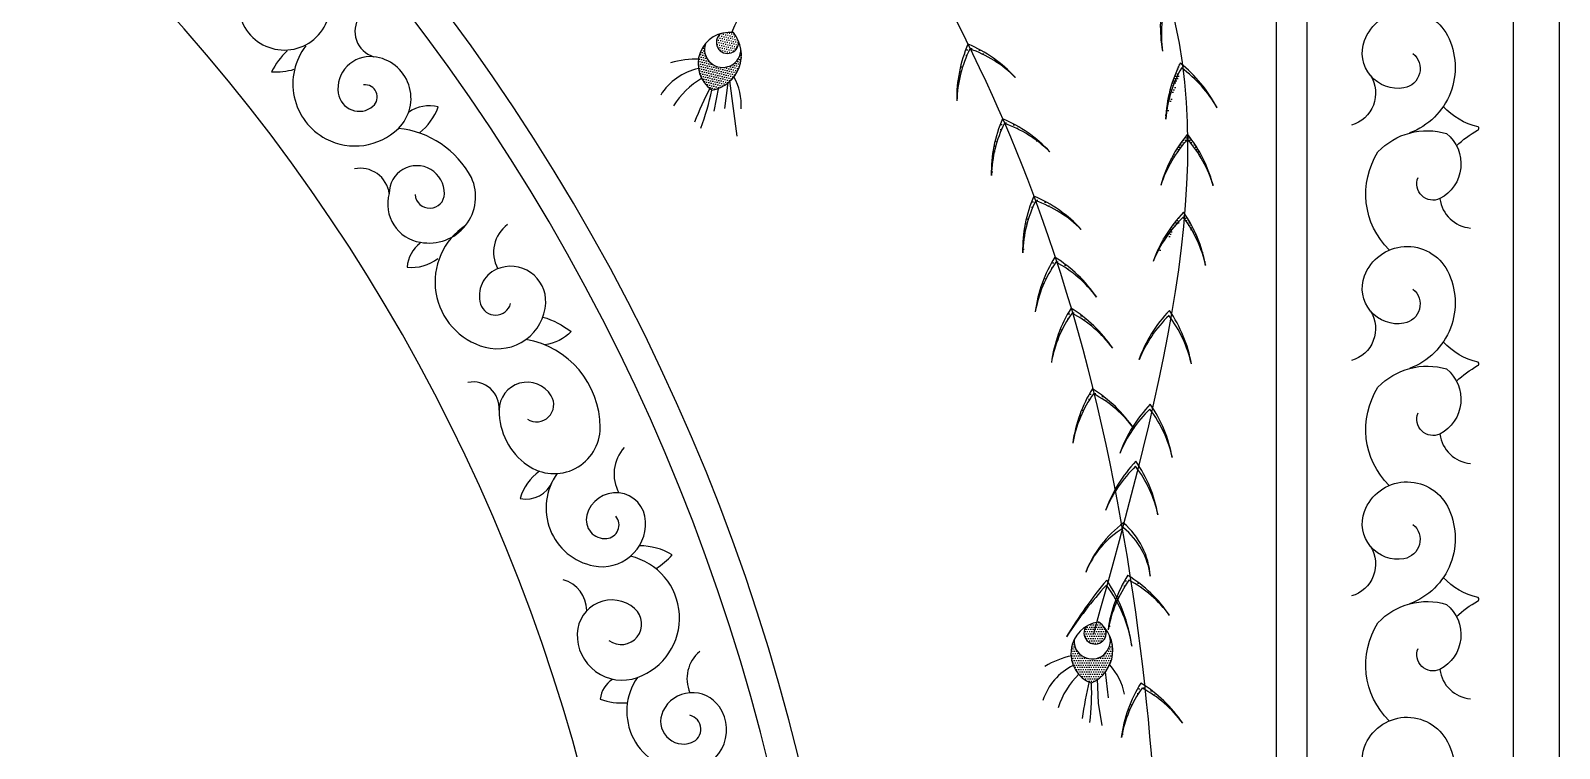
# Model space of a CAD drawing. Extents: x 195 to 3795, y 8080 to 10480.
# Drawn here: x 2795 to 3795, y 9178 to 9648 of the extents above; entities that cross this region are included whole.
import ezdxf

# ---------------------------------------------------------------- set-up
doc = ezdxf.new("R2010")
doc.units = 0
doc.header["$LTSCALE"] = 60
doc.header["$MEASUREMENT"] = 0
for name, color, linetype in [('3', 3, 'CONTINUOUS'), ('4', 4, 'CONTINUOUS'), ('7', 7, 'CONTINUOUS')]:
    doc.layers.add(name, color=color, linetype=linetype)
pattern_1 = [(180, (18155.0513, 4702.8096), (-0.75, 1.5), [0, -1.5])]

msp = doc.modelspace()

# ---------------------------------------------------------------- hatches: boundary and pattern name
at = {"layer": '3'}
h = msp.add_hatch(dxfattribs=at)
h.set_pattern_fill('DOTS', color=256, scale=24, angle=13.9802, style=0)
h.set_pattern_definition([(166.0198463, (86721.1568, 7580.6829), (-0.365405918, 1.63675854), [0, -1.5])])
h.paths.add_polyline_path([(3257.8, 9641.8, 0.064157), (3254.6, 9646.9, 0.102962), (3246.2, 9646.1, 1.79746)])
h = msp.add_hatch(dxfattribs=at)
h.set_pattern_fill('DOTS', color=256, scale=24, angle=13.9802, style=0)
h.set_pattern_definition([(166.019846, (16380.7473, 1681.6326), (-0.36540592, 1.63675854), [0, -1.5])])
h.paths.add_polyline_path([(3236.3, 9639.6, 0.442066), (3240.5, 9609.2, 0.417376), (3259.5, 9636.3, -1.188503)])
h = msp.add_hatch(dxfattribs=at)
h.set_pattern_fill('DOTS', color=256, scale=48, angle=-20.2022, style=0)
h.set_pattern_definition([(200.20222, (19109.7448, 9995.1302), (-2.44372316, 2.29743707), [0, -3])])
edge = h.paths.add_edge_path()
edge.add_arc((3490.9, 9603.6), 90.2, 516.7139, 540.9336, ccw=False)
edge.add_spline(control_points=[(3408.1, 9639.2), (3408.4, 9638.4), (3408.8, 9637.4), (3409.2, 9636.4), (3409.3, 9636.2)], knot_values=[224.43143, 224.43143, 224.43143, 224.43143, 227.749414, 228.726284, 228.726284, 228.726284, 228.726284], degree=3, periodic=0)
edge.add_arc((3480.9, 9600.2), 80.1, 513.3642, 538.681)
edge = h.paths.add_edge_path()
edge.add_spline(control_points=[(3409.3, 9636.2), (3409.2, 9636.4), (3408.8, 9637.4), (3408.4, 9638.4), (3408.1, 9639.2)], knot_values=[224.43143, 224.43143, 224.43143, 224.43143, 225.4083, 228.726284, 228.726284, 228.726284, 228.726284], degree=3, periodic=0)
edge.add_arc((3372.9, 9556.2), 90.2, 402.8136, 427.0333, ccw=False)
edge.add_arc((3383.5, 9562.1), 78.4, 404.9285, 430.8635)
h = msp.add_hatch(dxfattribs=at)
h.set_pattern_fill('DOTS', color=256, scale=24, style=0)
h.set_pattern_definition(pattern_1)
edge = h.paths.add_edge_path()
edge.add_arc((3488.1, 9522.1), 84.1, 376.7882, 400.8045)
edge.add_spline(control_points=[(3551.7, 9577), (3551.7, 9578.1), (3551.7, 9579.2), (3551.7, 9580.2)], knot_values=[710.352676, 710.352676, 710.352676, 710.352676, 714.52187, 714.52187, 714.52187, 714.52187], degree=3, periodic=0)
edge.add_arc((3621, 9522.5), 90.2, 500.1464, 500.2397, ccw=False)
edge.add_arc((3481.1, 9524.2), 90.2, 374.2412, 398.4608, ccw=False)
edge = h.paths.add_edge_path()
edge.add_arc((3621, 9522.5), 90.2, 500.2397, 524.3661, ccw=False)
edge.add_spline(control_points=[(3551.7, 9580.2), (3551.7, 9579.2), (3551.7, 9578.1), (3551.7, 9577)], knot_values=[710.352676, 710.352676, 710.352676, 710.352676, 714.52187, 714.52187, 714.52187, 714.52187], degree=3, periodic=0)
edge.add_arc((3613.8, 9520.7), 83.8, 497.7855, 521.8372)
edge = h.paths.add_edge_path()
edge.add_arc((3481.6, 9475.6), 84.1, 372.824, 396.0819)
edge.add_spline(control_points=[(3549.5, 9525.1), (3549.6, 9526.2), (3549.7, 9527.2), (3549.8, 9528.3)], knot_values=[776.898346, 776.898346, 776.898346, 776.898346, 780.878255, 780.878255, 780.878255, 780.878255], degree=3, periodic=0)
edge.add_arc((3474.8, 9478.2), 90.2, 370.277, 393.754, ccw=False)
edge = h.paths.add_edge_path()
edge.add_arc((3474.8, 9478.2), 90.2, 393.754, 394.4967, ccw=False)
edge.add_spline(control_points=[(3549.8, 9528.3), (3549.7, 9527.2), (3549.6, 9526.2), (3549.5, 9525.1)], knot_values=[776.898346, 776.898346, 776.898346, 776.898346, 780.878255, 780.878255, 780.878255, 780.878255], degree=3, periodic=0)
edge.add_arc((3481.6, 9475.6), 84.1, 396.0819, 396.8199)
edge.add_arc((3606.9, 9465.5), 83.8, 493.8019, 517.8731)
edge.add_arc((3614.2, 9466.8), 90.2, 496.1822, 520.4019, ccw=False)
edge = h.paths.add_edge_path()
edge.add_arc((3627.5, 9586.3), 90.2, 513.3053, 537.525, ccw=False)
edge.add_arc((3490.9, 9556.1), 90.2, 410.4516, 411.6198, ccw=False)
edge.add_spline(control_points=[(3548.4, 9625.7), (3548.5, 9624.7), (3548.6, 9623.8), (3548.7, 9622.8)], knot_values=[649.396242, 649.396242, 649.396242, 649.396242, 653.302156, 653.302156, 653.302156, 653.302156], degree=3, periodic=0)
edge.add_arc((3498.2, 9555.7), 84.1, 413.0215, 413.943)
edge.add_arc((3620.9, 9582.9), 83.8, 510.925, 534.9962)
h = msp.add_hatch(dxfattribs=at)
h.set_pattern_fill('DOTS', color=256, scale=48, angle=-20.2022, style=0)
h.set_pattern_definition([(200.20222, (19132.3065, 9946.4006), (-2.44372316, 2.29743707), [0, -3])])
edge = h.paths.add_edge_path()
edge.add_arc((3513.5, 9554.8), 90.2, 516.7139, 540.9336, ccw=False)
edge.add_spline(control_points=[(3430.7, 9590.5), (3431, 9589.7), (3431.4, 9588.7), (3431.7, 9587.7), (3431.8, 9587.4)], knot_values=[224.43143, 224.43143, 224.43143, 224.43143, 227.749414, 228.726284, 228.726284, 228.726284, 228.726284], degree=3, periodic=0)
edge.add_arc((3503.5, 9551.5), 80.1, 513.3642, 538.681)
edge = h.paths.add_edge_path()
edge.add_spline(control_points=[(3431.8, 9587.4), (3431.7, 9587.7), (3431.4, 9588.7), (3431, 9589.7), (3430.7, 9590.5)], knot_values=[224.43143, 224.43143, 224.43143, 224.43143, 225.4083, 228.726284, 228.726284, 228.726284, 228.726284], degree=3, periodic=0)
edge.add_arc((3395.5, 9507.4), 90.2, 402.8136, 427.0333, ccw=False)
edge.add_arc((3406.1, 9513.3), 78.4, 404.9285, 430.8635)
h = msp.add_hatch(dxfattribs=at)
h.set_pattern_fill('DOTS', color=256, scale=48, angle=-20.2022, style=0)
h.set_pattern_definition([(200.20222, (19152.8174, 9895.638), (-2.44372316, 2.29743707), [0, -3])])
edge = h.paths.add_edge_path()
edge.add_arc((3534, 9504.1), 90.2, 516.7139, 540.9336, ccw=False)
edge.add_spline(control_points=[(3451.2, 9539.7), (3451.5, 9538.9), (3451.9, 9537.9), (3452.2, 9536.9), (3452.3, 9536.7)], knot_values=[224.43143, 224.43143, 224.43143, 224.43143, 227.749414, 228.726284, 228.726284, 228.726284, 228.726284], degree=3, periodic=0)
edge.add_arc((3524, 9500.8), 80.1, 513.3642, 538.681)
edge = h.paths.add_edge_path()
edge.add_spline(control_points=[(3452.3, 9536.7), (3452.2, 9536.9), (3451.9, 9537.9), (3451.5, 9538.9), (3451.2, 9539.7)], knot_values=[224.43143, 224.43143, 224.43143, 224.43143, 225.4083, 228.726284, 228.726284, 228.726284, 228.726284], degree=3, periodic=0)
edge.add_arc((3416, 9456.7), 90.2, 402.8136, 427.0333, ccw=False)
edge.add_arc((3426.6, 9462.6), 78.4, 404.9285, 430.8635)
h = msp.add_hatch(dxfattribs=at)
h.set_pattern_fill('DOTS', color=256, scale=48, angle=-11.5244, style=0)
h.set_pattern_definition([(191.524433, (19040.5104, 7482.5213), (-2.06911675, 2.6398401), [0, -3])])
edge = h.paths.add_edge_path()
edge.add_arc((3541.4, 9452), 90.2, 508.0361, 532.2558, ccw=False)
edge.add_spline(control_points=[(3464.9, 9499.7), (3465.1, 9498.9), (3465.3, 9497.8), (3465.5, 9496.8), (3465.6, 9496.5)], knot_values=[224.43143, 224.43143, 224.43143, 224.43143, 227.749414, 228.726284, 228.726284, 228.726284, 228.726284], degree=3, periodic=0)
edge.add_arc((3531, 9450.2), 80.1, 504.6865, 530.0032)
edge = h.paths.add_edge_path()
edge.add_spline(control_points=[(3465.6, 9496.5), (3465.5, 9496.8), (3465.3, 9497.8), (3465.1, 9498.9), (3464.9, 9499.7)], knot_values=[224.43143, 224.43143, 224.43143, 224.43143, 225.4083, 228.726284, 228.726284, 228.726284, 228.726284], degree=3, periodic=0)
edge.add_arc((3417.6, 9422.9), 90.2, 394.1358, 418.3555, ccw=False)
edge.add_arc((3429, 9427.2), 78.4, 396.2507, 422.1858)
h = msp.add_hatch(dxfattribs=at)
h.set_pattern_fill('DOTS', color=256, scale=48, angle=-11.5244, style=0)
h.set_pattern_definition([(191.524433, (19051.0516, 7449.1765), (-2.06911675, 2.6398401), [0, -3])])
edge = h.paths.add_edge_path()
edge.add_arc((3552, 9418.6), 90.2, 508.0361, 532.2558, ccw=False)
edge.add_spline(control_points=[(3475.5, 9466.4), (3475.6, 9465.5), (3475.9, 9464.5), (3476.1, 9463.4), (3476.1, 9463.2)], knot_values=[224.43143, 224.43143, 224.43143, 224.43143, 227.749414, 228.726284, 228.726284, 228.726284, 228.726284], degree=3, periodic=0)
edge.add_arc((3541.5, 9416.9), 80.1, 504.6865, 530.0032)
edge = h.paths.add_edge_path()
edge.add_spline(control_points=[(3476.1, 9463.2), (3476.1, 9463.4), (3475.9, 9464.5), (3475.6, 9465.5), (3475.5, 9466.4)], knot_values=[224.43143, 224.43143, 224.43143, 224.43143, 225.4083, 228.726284, 228.726284, 228.726284, 228.726284], degree=3, periodic=0)
edge.add_arc((3428.1, 9389.6), 90.2, 394.1358, 418.3555, ccw=False)
edge.add_arc((3439.5, 9393.8), 78.4, 396.2507, 422.1858)
h = msp.add_hatch(dxfattribs=at)
h.set_pattern_fill('DOTS', color=256, scale=48, angle=-11.5244, style=0)
h.set_pattern_definition([(191.524433, (19065.046, 7396.441), (-2.06911675, 2.6398401), [0, -3])])
edge = h.paths.add_edge_path()
edge.add_arc((3566, 9365.9), 90.2, 508.0361, 532.2558, ccw=False)
edge.add_spline(control_points=[(3489.5, 9413.6), (3489.6, 9412.8), (3489.9, 9411.8), (3490.1, 9410.7), (3490.1, 9410.4)], knot_values=[224.43143, 224.43143, 224.43143, 224.43143, 227.749414, 228.726284, 228.726284, 228.726284, 228.726284], degree=3, periodic=0)
edge.add_arc((3555.5, 9364.1), 80.1, 504.6865, 530.0032)
edge = h.paths.add_edge_path()
edge.add_spline(control_points=[(3490.1, 9410.4), (3490.1, 9410.7), (3489.9, 9411.8), (3489.6, 9412.8), (3489.5, 9413.6)], knot_values=[224.43143, 224.43143, 224.43143, 224.43143, 225.4083, 228.726284, 228.726284, 228.726284, 228.726284], degree=3, periodic=0)
edge.add_arc((3442.1, 9336.8), 90.2, 394.1358, 418.3555, ccw=False)
edge.add_arc((3453.5, 9341.1), 78.4, 396.2507, 422.1858)
h = msp.add_hatch(dxfattribs=at)
h.set_pattern_fill('DOTS', color=256, scale=48, angle=-11.5244, style=0)
h.set_pattern_definition([(191.524433, (19088.1953, 7274.3245), (-2.06911675, 2.6398401), [0, -3])])
edge = h.paths.add_edge_path()
edge.add_arc((3589.1, 9243.8), 90.2, 508.0361, 532.2558, ccw=False)
edge.add_spline(control_points=[(3512.6, 9291.5), (3512.8, 9290.7), (3513, 9289.6), (3513.2, 9288.6), (3513.3, 9288.3)], knot_values=[224.43143, 224.43143, 224.43143, 224.43143, 227.749414, 228.726284, 228.726284, 228.726284, 228.726284], degree=3, periodic=0)
edge.add_arc((3578.7, 9242), 80.1, 504.6865, 530.0032)
edge = h.paths.add_edge_path()
edge.add_spline(control_points=[(3513.3, 9288.3), (3513.2, 9288.6), (3513, 9289.6), (3512.8, 9290.7), (3512.6, 9291.5)], knot_values=[224.43143, 224.43143, 224.43143, 224.43143, 225.4083, 228.726284, 228.726284, 228.726284, 228.726284], degree=3, periodic=0)
edge.add_arc((3465.3, 9214.7), 90.2, 394.1358, 418.3555, ccw=False)
edge.add_arc((3476.7, 9219), 78.4, 396.2507, 422.1858)
h = msp.add_hatch(dxfattribs=at)
h.set_pattern_fill('DOTS', color=256, scale=24, style=0)
h.set_pattern_definition(pattern_1)
h.paths.add_polyline_path([(3477.4, 9249.5, 0.442066), (3488.8, 9221, 0.417376), (3500.7, 9252, -1.188503)])
h = msp.add_hatch(dxfattribs=at)
h.set_pattern_fill('DOTS', color=256, scale=24, style=0)
h.set_pattern_definition([(180, (86721.1568, 7580.6829), (-0.75, 1.5), [0, -1.5])])
h.paths.add_polyline_path([(3497.7, 9256.9, 0.064157), (3493.5, 9261, 0.102962), (3485.5, 9258.3, 1.79746)])
h = msp.add_hatch(dxfattribs=at)
h.set_pattern_fill('DOTS', color=256, scale=48, angle=-11.5244, style=0)
h.set_pattern_definition([(191.524433, (19096.8056, 7203.7416), (-2.06911675, 2.6398401), [0, -3])])
edge = h.paths.add_edge_path()
edge.add_arc((3597.7, 9173.2), 90.2, 508.0361, 532.2558, ccw=False)
edge.add_spline(control_points=[(3521.2, 9220.9), (3521.4, 9220.1), (3521.6, 9219.1), (3521.8, 9218), (3521.9, 9217.8)], knot_values=[224.43143, 224.43143, 224.43143, 224.43143, 227.749414, 228.726284, 228.726284, 228.726284, 228.726284], degree=3, periodic=0)
edge.add_arc((3587.3, 9171.4), 80.1, 504.6865, 530.0032)
edge = h.paths.add_edge_path()
edge.add_spline(control_points=[(3521.9, 9217.8), (3521.8, 9218), (3521.6, 9219.1), (3521.4, 9220.1), (3521.2, 9220.9)], knot_values=[224.43143, 224.43143, 224.43143, 224.43143, 225.4083, 228.726284, 228.726284, 228.726284, 228.726284], degree=3, periodic=0)
edge.add_arc((3473.9, 9144.1), 90.2, 394.1358, 418.3555, ccw=False)
edge.add_arc((3485.3, 9148.4), 78.4, 396.2507, 422.1858)

# ---------------------------------------------------------------- linework, layer by layer
at = {"layer": '3', "linetype": 'BYBLOCK'}
for p, q in [((3630, 8580), (3630, 10480)), ((3765, 8080), (3765, 10480))]:
    msp.add_line(p, q, dxfattribs=at)
at = {"layer": '3'}
for p, q in [((3250.9, 9614.1), (3248.7, 9597.1)), ((3252, 9615.3), (3256.8, 9579.1)), ((3244.8, 9611), (3241.7, 9595.3)), ((3492.6, 9223.8), (3493.3, 9207.9)), ((3497.8, 9228.3), (3499.7, 9211.3)), ((3493.3, 9207.9), (3495.6, 9193.3))]:
    msp.add_line(p, q, dxfattribs=at)
at = {"layer": '3', "linetype": 'BYBLOCK'}
for points in [[(2956.3, 9658.8, 0.896279), (2949.8, 9677.8, 0.554327), (2933.9, 9652.1, 0.623138), (2987.8, 9652.2, 0.727874), (2937, 9701.1)], [(3699.2, 9633.1, -0.640234), (3693.3, 9610.6, -0.57945), (3667.5, 9641.6, -0.650063), (3721.7, 9644.9, -0.450658), (3697, 9581.1)], [(2962.6, 9634.9, 0.078903), (2952.5, 9621.2, 0.091212), (2967.2, 9622.8)], [(2974.9, 9638.1, 0.466381), (2988, 9577.3, 0.324863), (3035.4, 9584.1, 0.634826), (3019.2, 9631, 0.487333), (2996.1, 9607.2, 0.593657), (3018.8, 9598.6, 0.742426), (3012.7, 9612.6)], [(3671.4, 9618.7, -0.499383), (3658.9, 9586.2)], [(3049.2, 9581.1, 0.136134), (3061.5, 9598.1, 0.2206), (3042.1, 9594.6)], [(3727.7, 9572.7, -0.063562), (3741.5, 9582.9, 0.662483), (3741.8, 9585.1, -0.150211), (3719, 9598.4)], [(3046.4, 9540.8, 0.958155), (3065.6, 9541.3, 1.011981), (3029.4, 9541.4, 0.450726), (3049.8, 9509.6, 0.609944), (3083.2, 9551.9, 0.25043), (3035.4, 9584.1)], [(3683.7, 9504.5, -0.352919), (3676.3, 9568.7, -0.28373), (3721.2, 9580.7, -0.538728), (3716.8, 9538.1, -0.684593), (3702.5, 9551.9)], [(3079.4, 9520.5, 0.64843), (3092.1, 9440.9, 0.476479), (3131.8, 9469.7, 0.558754), (3099.7, 9491.9, 0.378906), (3089.2, 9469.1, 0.75448), (3108.8, 9469.4)], [(3049.7, 9509, 0.206746), (3041.1, 9493.3, 0.191512), (3061.3, 9498.9)], [(3699.2, 9478.9, -0.640234), (3693.3, 9456.5, -0.57945), (3667.5, 9487.5, -0.650063), (3721.7, 9490.8, -0.450658), (3697, 9427)], [(3671.4, 9464.5, -0.499383), (3658.9, 9432.1)], [(3130, 9460.6, -0.088101), (3148.5, 9451.1, -0.161251), (3131.3, 9442.3)], [(3119.8, 9393.7, 0.79212), (3135.4, 9409.1, 0.755707), (3101.3, 9399.6, 0.24473), (3119.9, 9363.6, 0.607578), (3167.4, 9388.2, 0.366202), (3118.8, 9445.9)], [(3727.7, 9418.6, -0.063562), (3741.5, 9428.8, 0.662483), (3741.8, 9431, -0.150211), (3719, 9444.3)], [(3683.7, 9350.3, -0.352919), (3676.3, 9414.6, -0.28373), (3721.2, 9426.6, -0.538728), (3716.8, 9384, -0.684593), (3702.5, 9397.8)], [(3127.7, 9359.7, 0.169619), (3115.2, 9341.9, 0.364785), (3136.3, 9353)], [(3139.4, 9358.2, 0.548225), (3163.2, 9297.7, 0.483061), (3197.2, 9326.7, 0.868265), (3158.7, 9330.8, 0.517536), (3171.7, 9315.6, 0.602681), (3177.7, 9330.2)], [(3699.2, 9324.8, -0.640234), (3693.3, 9302.4, -0.57945), (3667.5, 9333.4, -0.650063), (3721.7, 9336.7, -0.450658), (3697, 9272.8)], [(3173.2, 9248.8, 0.9596), (3190, 9269.8, 0.63213), (3152.4, 9253.4, 0.528681), (3191.8, 9224.6, 0.75045), (3187.2, 9304)], [(3204, 9295.9, 0.059846), (3214.6, 9304.9, 0.143764), (3193.1, 9310.8)], [(3671.4, 9310.4, -0.499383), (3658.9, 9278)], [(3727.7, 9264.5, -0.063562), (3741.5, 9274.7, 0.662483), (3741.8, 9276.9, -0.150211), (3719, 9290.2)], [(3683.7, 9196.2, -0.352919), (3676.3, 9260.5, -0.28373), (3721.2, 9272.5, -0.538728), (3716.8, 9229.9, -0.684593), (3702.5, 9243.7)], [(3175.5, 9223.4, 0.235821), (3167.5, 9210.4, 0.10898), (3184.8, 9208.1)], [(3191.8, 9224.6, 0.604072), (3223.3, 9163.8, 0.606186), (3245.4, 9205.5, 0.575446), (3208.5, 9202.6, 0.675294), (3227.2, 9182, 0.742351), (3226.1, 9199.9)], [(3699.2, 9170.7, -0.640234), (3693.3, 9148.3, -0.57945), (3667.5, 9179.3, -0.650063), (3721.7, 9182.6, -0.450658), (3697, 9118.7)]]:
    msp.add_lwpolyline(points, format="xyb", dxfattribs=at)
for centre, radius, start, end in [((1995, 8855.7), 1320, 347.9452, 192.0548), ((3024.4, 9647.6), 17.4, 146.1747, 252.6562), ((3010.5, 9538.9), 19.1, 7.5203, 101.5794), ((3738.7, 9540.9), 22.1, 187.4152, 265.1222), ((3120.2, 9503.1), 22.5, 126.3945, 208.8788), ((3084.2, 9400.9), 17.2, 355.7815, 100.8456), ((3738.7, 9386.8), 22.1, 187.4152, 265.1222), ((3202.3, 9357.9), 25.8, 137.838, 208.8486), ((3137.3, 9268.1), 21.4, 0.8944, 73.747), ((3247, 9223.9), 22.8, 129.0088, 203.9293), ((3738.7, 9232.7), 22.1, 187.4152, 265.1222)]:
    msp.add_arc(centre, radius, start, end, dxfattribs=at)
at = {"layer": '3'}
for centre, radius, start, end in [((3624.1, 9650.6), 90.2, 165.9448, 190.1645), ((3618.4, 9645.8), 83.8, 163.5644, 187.6356), ((3247.6, 9635.9), 11.9, 162.2039, 1.8955), ((3490.9, 9603.6), 90.2, 156.7139, 180.9336), ((3480.9, 9600.2), 80.1, 153.3642, 178.681), ((3372.9, 9556.2), 90.2, 42.8136, 67.0333), ((3383.5, 9562.1), 78.4, 44.9285, 70.8635), ((3240.1, 9585.2), 39, 102.432, 148.0266), ((3230.4, 9571.7), 57.8, 88.077, 106.9937), ((3627.5, 9586.3), 90.2, 153.3053, 177.525), ((3620.9, 9582.9), 83.8, 150.925, 174.9962), ((3490.9, 9556.1), 90.2, 27.4001, 51.6198), ((3498.2, 9555.7), 84.1, 29.9471, 53.943), ((3261.6, 9569.8), 54.6, 120.5822, 147.8941), ((3222.8, 9599.7), 36.9, 355.6077, 29.4649), ((3519.7, 9469.1), 314.1, 153.1871, 157.7193), ((3082.4, 9641.7), 161.4, 339.1732, 348.3746), ((3513.5, 9554.8), 90.2, 156.7139, 180.9336), ((3503.5, 9551.5), 80.1, 153.3642, 178.681), ((3395.5, 9507.4), 90.2, 42.8136, 67.0333), ((3406.1, 9513.3), 78.4, 44.9285, 70.8635), ((3621, 9522.5), 90.2, 140.1464, 164.3661), ((3613.8, 9520.7), 83.8, 137.766, 161.8372), ((3488.1, 9522.1), 84.1, 16.7882, 40.784), ((3481.1, 9524.2), 90.2, 14.2412, 38.4608), ((3534, 9504.1), 90.2, 156.7139, 180.9336), ((3524, 9500.8), 80.1, 153.3642, 178.681), ((3416, 9456.7), 90.2, 42.8136, 67.0333), ((3426.6, 9462.6), 78.4, 44.9285, 70.8635), ((3614.2, 9466.8), 90.2, 136.1822, 160.4019), ((3606.9, 9465.5), 83.8, 133.8019, 157.8731), ((3481.6, 9475.6), 84.1, 12.824, 36.8199), ((3474.8, 9478.2), 90.2, 10.277, 34.4967), ((3541.4, 9452), 90.2, 148.0361, 172.2558), ((3531, 9450.2), 80.1, 144.6865, 170.0032), ((3417.6, 9422.9), 90.2, 34.1358, 58.3555), ((3429, 9427.2), 78.4, 36.2507, 62.1858), ((3552, 9418.6), 90.2, 148.0361, 172.2558), ((3541.5, 9416.9), 80.1, 144.6865, 170.0032), ((3428.1, 9389.6), 90.2, 34.1358, 58.3555), ((3439.5, 9393.8), 78.4, 36.2507, 62.1858), ((3604.9, 9402.4), 90.2, 136.1822, 160.4019), ((3465.5, 9413.8), 90.2, 10.277, 34.4967), ((3597.6, 9401.1), 83.8, 133.8019, 157.8731), ((3472.2, 9411.2), 84.1, 12.824, 36.8199), ((3566, 9365.9), 90.2, 148.0361, 172.2558), ((3442.1, 9336.8), 90.2, 34.1358, 58.3555), ((3555.5, 9364.1), 80.1, 144.6865, 170.0032), ((3453.5, 9341.1), 78.4, 36.2507, 62.1858), ((3592.4, 9341.1), 90.2, 136.1822, 160.4019), ((3453, 9352.5), 90.2, 10.277, 34.4967), ((3585.1, 9339.8), 83.8, 133.8019, 157.8731), ((3459.8, 9349.9), 84.1, 12.824, 36.8199), ((3583, 9303.7), 90.2, 136.1822, 160.4019), ((3575.7, 9302.4), 83.8, 133.8019, 157.8731), ((3450.4, 9312.5), 84.1, 12.824, 36.8199), ((3443.6, 9315.1), 90.2, 10.277, 34.4967), ((3553.5, 9266.8), 73.4, 126.426, 158.6396), ((3539.8, 9272.2), 58.6, 120.9391, 158.7484), ((3479.7, 9285), 48.1, 7.0672, 51.3399), ((3477.1, 9287.6), 50.3, 3.7402, 49.3113), ((3744.6, 9086), 318.4, 140.5248, 148.7049), ((3709.5, 9095.5), 283.6, 138.0438, 146.6659), ((3424.7, 9230.8), 91.8, 8.9543, 36.315), ((3412.7, 9230.9), 103.6, 7.8534, 33.7125), ((3589.1, 9243.8), 90.2, 148.0361, 172.2558), ((3578.7, 9242), 80.1, 144.6865, 170.0032), ((3465.3, 9214.7), 90.2, 34.1358, 58.3555), ((3476.7, 9219), 78.4, 36.2507, 62.1858), ((3489.3, 9248.7), 11.9, 176.184, 15.8757), ((3494.2, 9197.6), 39, 116.4121, 162.0067), ((3488.1, 9182.3), 57.8, 102.0571, 120.9739), ((3474, 9207.5), 36.9, 9.5878, 43.445), ((3518.9, 9187.9), 54.6, 134.5623, 161.8742), ((3793.6, 9152.5), 314.1, 167.1672, 171.6995), ((3327.6, 9214.4), 161.4, 353.1534, 2.3548), ((3597.7, 9173.2), 90.2, 148.0361, 172.2558), ((3587.3, 9171.4), 80.1, 144.6865, 170.0032), ((3473.9, 9144.1), 90.2, 34.1358, 58.3555), ((3485.3, 9148.4), 78.4, 36.2507, 62.1858)]:
    msp.add_arc(centre, radius, start, end, dxfattribs=at)
at = {"layer": '4'}
msp.add_line((3795, 8080), (3795, 10480), dxfattribs=at)
msp.add_arc((1995, 8855.7), 1200, 346.7187, 193.2813, dxfattribs=at)
at = {"layer": '7'}
msp.add_line((3610, 8580), (3610, 10480), dxfattribs=at)
for centre, radius, start, end in [((1995, 8855.7), 1340, 348.1278, 191.8722), ((3252.2, 9626.3), 20.7, 83.3153, 235.5007), ((3236.5, 9632.1), 23.3, 279.6997, 39.1164), ((3250.7, 9640.4), 7.26, 127.6886, 11.3328), ((3496.1, 9240.4), 20.7, 97.2955, 249.4808), ((3491.2, 9253.8), 7.26, 141.6688, 25.3129), ((3479.5, 9242.4), 23.3, 293.6798, 53.0965)]:
    msp.add_arc(centre, radius, start, end, dxfattribs=at)
msp.add_spline([(3196.6, 9979.1), (3528.6, 9699.8), (3490.2, 9253.3)], degree=3, dxfattribs=at)
for points, knots in [([(3284, 9853.3), (3291.7, 9831.9), (3306.7, 9764), (3275, 9694.3), (3253.4, 9646.7)], [141.574007, 141.574007, 141.574007, 141.574007, 227.749414, 413.152296, 413.152296, 413.152296, 413.152296]), ([(3292.3, 9838.3), (3354.6, 9742.9), (3552.3, 9402.3), (3535.8, 8993.2), (3532.8, 8908.8)], [214.686445, 214.686445, 214.686445, 214.686445, 619.927513, 1692.544429, 1692.544429, 1692.544429, 1692.544429])]:
    msp.add_open_spline(points, degree=3, knots=knots, dxfattribs=at)

doc.saveas('drawing.dxf')
